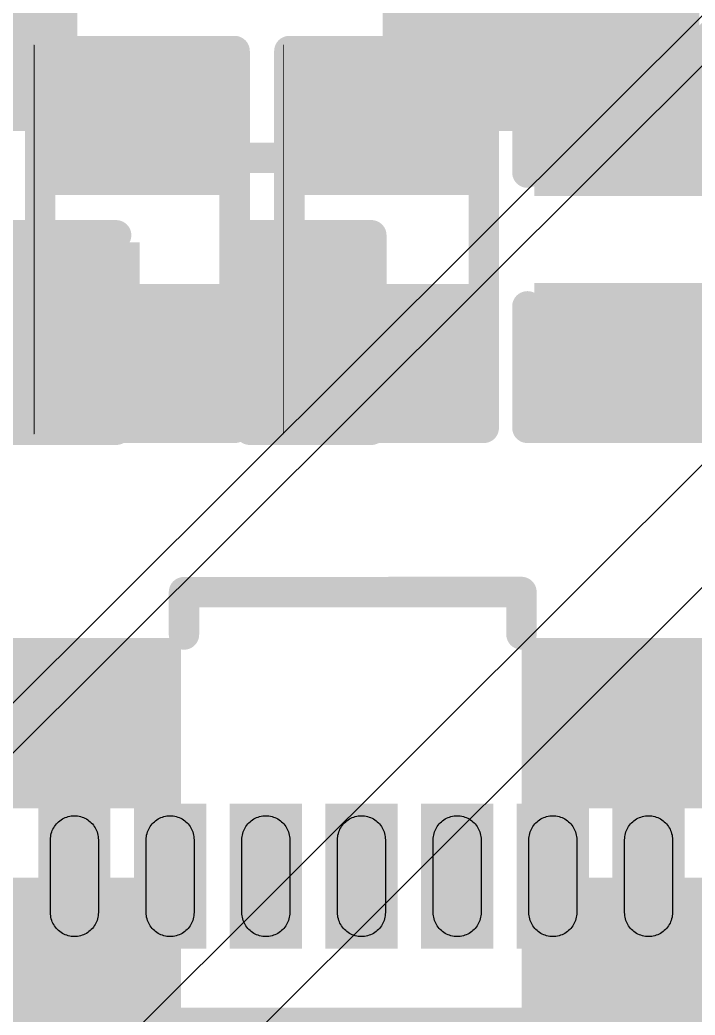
# Model space of a CAD drawing. Header units: inches. Extents: x -5 to 5450, y -4 to 5452.
# Drawn here: x 7.668 to 10.49, y 23.676 to 27.836 of the extents above; entities that cross this region are included whole.
import ezdxf

# ---------------------------------------------------------------- set-up
doc = ezdxf.new("R2010")
doc.units = ezdxf.units.IN
for name, color, linetype in [('Bottom Layer', 5, 'Continuous'), ('Bottom Overlay', 54, 'Continuous'), ('Bottom Paste', 16, 'Continuous'), ('Bottom Solder', 6, 'Continuous'), ('Top Layer', 1, 'Continuous'), ('Top Overlay', 2, 'Continuous'), ('Top Paste', 8, 'Continuous'), ('Top Solder', 216, 'Continuous')]:
    doc.layers.add(name, color=color, linetype=linetype)

# ---------------------------------------------------------------- blocks, each defined once
blk = doc.blocks.new('WQFN_30_EP_2_5_4_5__B_11')
at = {"layer": 'Bottom Layer'}
for points in [[(-1.4524, 1.3), (-1.4524, 1.5), (-0.9474, 1.5), (-0.9474, 1.3)], [(-1.4524, 0.9), (-1.4524, 1.1), (-0.9474, 1.1), (-0.9474, 0.9)], [(-1.4524, 0.4999), (-1.4524, 0.6999), (-0.9474, 0.6999), (-0.9474, 0.4999)], [(-1.4524, 0.0999), (-1.4524, 0.2999), (-0.9474, 0.2999), (-0.9474, 0.0999)], [(-1.4524, -0.2999), (-1.4524, -0.0999), (-0.9474, -0.0999), (-0.9474, -0.2999)], [(-1.4524, -0.6999), (-1.4524, -0.4999), (-0.9474, -0.4999), (-0.9474, -0.6999)], [(-1.4524, -1.1), (-1.4524, -0.9), (-0.9474, -0.9), (-0.9474, -1.1)]]:
    blk.add_hatch(color=5, dxfattribs=at).paths.add_polyline_path(points)
at = {"layer": 'Bottom Solder'}
for points in [[(-0.6508, -1.6508), (-0.6508, 1.6508), (0.6508, 1.6508), (0.6508, -1.6508)], [(-1.5032, 1.2492), (-1.5032, 1.5508), (-0.8966, 1.5508), (-0.8966, 1.2492)], [(-1.5032, 0.8492), (-1.5032, 1.1508), (-0.8966, 1.1508), (-0.8966, 0.8492)], [(-1.5032, 0.4491), (-1.5032, 0.7507), (-0.8966, 0.7507), (-0.8966, 0.4491)], [(-1.5032, 0.0491), (-1.5032, 0.3507), (-0.8966, 0.3507), (-0.8966, 0.0491)], [(-1.5032, -0.3507), (-1.5032, -0.0491), (-0.8966, -0.0491), (-0.8966, -0.3507)], [(-1.5032, -0.7507), (-1.5032, -0.4491), (-0.8966, -0.4491), (-0.8966, -0.7507)], [(-1.5032, -1.1508), (-1.5032, -0.8492), (-0.8966, -0.8492), (-0.8966, -1.1508)]]:
    blk.add_hatch(color=6, dxfattribs=at).paths.add_polyline_path(points)
at = {"layer": 'Bottom Paste'}
for p, q in [((-1.3783, 1.4966), (-1.3719, 1.4981)), ((-1.3719, 1.4981), (-1.3655, 1.4992)), ((-1.3655, 1.4992), (-1.3589, 1.4998)), ((-1.3589, 1.4998), (-1.3524, 1.5)), ((-1.3524, 1.5), (-1.0474, 1.5)), ((-1.0474, 1.5), (-1.0409, 1.4998)), ((-1.0409, 1.4998), (-1.0343, 1.4992)), ((-1.0343, 1.4992), (-1.0279, 1.4981)), ((-1.0279, 1.4981), (-1.0215, 1.4966)), ((-1.4355, 1.4556), (-1.4317, 1.4609)), ((-1.4317, 1.4609), (-1.4276, 1.466)), ((-1.4276, 1.466), (-1.4231, 1.4708)), ((-1.4231, 1.4708), (-1.4183, 1.4752)), ((-1.4183, 1.4752), (-1.4133, 1.4794)), ((-1.4133, 1.4794), (-1.4079, 1.4832)), ((-1.4079, 1.4832), (-1.4024, 1.4867)), ((-1.4024, 1.4867), (-1.3966, 1.4897)), ((-1.3966, 1.4897), (-1.3907, 1.4924)), ((-1.3907, 1.4924), (-1.3846, 1.4947)), ((-1.3846, 1.4947), (-1.3783, 1.4966)), ((-1.0215, 1.4966), (-1.0152, 1.4947)), ((-1.0152, 1.4947), (-1.0091, 1.4924)), ((-1.0091, 1.4924), (-1.0032, 1.4897)), ((-1.0032, 1.4897), (-0.9974, 1.4867)), ((-0.9974, 1.4867), (-0.9918, 1.4832)), ((-0.9918, 1.4832), (-0.9865, 1.4794)), ((-0.9865, 1.4794), (-0.9815, 1.4752)), ((-0.9815, 1.4752), (-0.9767, 1.4708)), ((-0.9767, 1.4708), (-0.9722, 1.466)), ((-0.9722, 1.466), (-0.9681, 1.4609)), ((-0.9681, 1.4609), (-0.9643, 1.4556)), ((-1.4515, 1.4131), (-1.4505, 1.4196)), ((-1.4505, 1.4196), (-1.449, 1.4259)), ((-1.449, 1.4259), (-1.4471, 1.4322)), ((-1.4471, 1.4322), (-1.4448, 1.4383)), ((-1.4448, 1.4383), (-1.4421, 1.4443)), ((-1.4421, 1.4443), (-1.439, 1.45)), ((-1.439, 1.45), (-1.4355, 1.4556)), ((-0.9643, 1.4556), (-0.9608, 1.45)), ((-0.9608, 1.45), (-0.9577, 1.4443)), ((-0.9577, 1.4443), (-0.955, 1.4383)), ((-0.955, 1.4383), (-0.9527, 1.4322)), ((-0.9527, 1.4322), (-0.9508, 1.4259)), ((-0.9508, 1.4259), (-0.9493, 1.4196)), ((-0.9493, 1.4196), (-0.9483, 1.4131)), ((-1.4524, 1.4), (-1.4522, 1.4066)), ((-1.4522, 1.3935), (-1.4524, 1.4)), ((-1.4522, 1.4066), (-1.4515, 1.4131)), ((-1.4515, 1.387), (-1.4522, 1.3935)), ((-1.4505, 1.3805), (-1.4515, 1.387)), ((-1.449, 1.3742), (-1.4505, 1.3805)), ((-1.4471, 1.3679), (-1.449, 1.3742)), ((-0.9508, 1.3742), (-0.9527, 1.3679)), ((-0.9493, 1.3805), (-0.9508, 1.3742)), ((-0.9483, 1.387), (-0.9493, 1.3805)), ((-0.9483, 1.4131), (-0.9476, 1.4066)), ((-0.9476, 1.3935), (-0.9483, 1.387)), ((-0.9476, 1.4066), (-0.9474, 1.4)), ((-0.9474, 1.4), (-0.9476, 1.3935)), ((-0.9476, 1.3935), (-0.9476, 1.3935)), ((-1.4448, 1.3618), (-1.4471, 1.3679)), ((-1.4421, 1.3558), (-1.4448, 1.3618)), ((-1.439, 1.3501), (-1.4421, 1.3558)), ((-1.4355, 1.3445), (-1.439, 1.3501)), ((-1.4317, 1.3392), (-1.4355, 1.3445)), ((-1.4276, 1.3341), (-1.4317, 1.3392)), ((-1.4231, 1.3293), (-1.4276, 1.3341)), ((-0.9722, 1.3341), (-0.9767, 1.3293)), ((-0.9681, 1.3392), (-0.9722, 1.3341)), ((-0.9643, 1.3445), (-0.9681, 1.3392)), ((-0.9608, 1.35), (-0.9643, 1.3445)), ((-0.9577, 1.3558), (-0.9608, 1.35)), ((-0.955, 1.3618), (-0.9577, 1.3558)), ((-0.9527, 1.3679), (-0.955, 1.3618)), ((-1.4183, 1.3249), (-1.4231, 1.3293)), ((-1.4133, 1.3207), (-1.4183, 1.3249)), ((-1.4079, 1.3169), (-1.4133, 1.3207)), ((-1.4024, 1.3134), (-1.4079, 1.3169)), ((-1.3966, 1.3104), (-1.4024, 1.3134)), ((-1.3907, 1.3077), (-1.3966, 1.3104)), ((-1.3846, 1.3054), (-1.3907, 1.3077)), ((-1.3783, 1.3035), (-1.3846, 1.3054)), ((-1.3719, 1.302), (-1.3783, 1.3035)), ((-1.3655, 1.3009), (-1.3719, 1.302)), ((-1.3589, 1.3003), (-1.3655, 1.3009)), ((-1.3524, 1.3), (-1.3589, 1.3003)), ((-1.0474, 1.3), (-1.3524, 1.3)), ((-1.0409, 1.3003), (-1.0474, 1.3)), ((-1.0343, 1.3009), (-1.0409, 1.3003)), ((-1.0279, 1.302), (-1.0343, 1.3009)), ((-1.0215, 1.3035), (-1.0279, 1.302)), ((-1.0152, 1.3054), (-1.0215, 1.3035)), ((-1.0091, 1.3077), (-1.0152, 1.3054)), ((-1.0032, 1.3104), (-1.0091, 1.3077)), ((-0.9974, 1.3134), (-1.0032, 1.3104)), ((-0.9918, 1.3169), (-0.9974, 1.3134)), ((-0.9865, 1.3207), (-0.9918, 1.3169)), ((-0.9815, 1.3249), (-0.9865, 1.3207)), ((-0.9767, 1.3293), (-0.9815, 1.3249)), ((-1.4133, 1.0793), (-1.4079, 1.0831)), ((-1.4079, 1.0831), (-1.4024, 1.0866)), ((-1.4024, 1.0866), (-1.3966, 1.0897)), ((-1.3966, 1.0897), (-1.3907, 1.0924)), ((-1.3907, 1.0924), (-1.3846, 1.0947)), ((-1.3846, 1.0947), (-1.3783, 1.0966)), ((-1.3783, 1.0966), (-1.3719, 1.0981)), ((-1.3719, 1.0981), (-1.3655, 1.0991)), ((-1.3655, 1.0991), (-1.3589, 1.0998)), ((-1.3589, 1.0998), (-1.3524, 1.1)), ((-1.3524, 1.1), (-1.0474, 1.1)), ((-1.0474, 1.1), (-1.0409, 1.0998)), ((-1.0409, 1.0998), (-1.0343, 1.0991)), ((-1.0343, 1.0991), (-1.0279, 1.0981)), ((-1.0279, 1.0981), (-1.0215, 1.0966)), ((-1.0215, 1.0966), (-1.0152, 1.0947)), ((-1.0152, 1.0947), (-1.0091, 1.0924)), ((-1.0091, 1.0924), (-1.0032, 1.0897)), ((-1.0032, 1.0897), (-0.9974, 1.0866)), ((-0.9974, 1.0866), (-0.9918, 1.0831)), ((-0.9918, 1.0831), (-0.9865, 1.0793)), ((-1.4448, 1.0383), (-1.4421, 1.0442)), ((-1.4421, 1.0442), (-1.439, 1.05)), ((-1.439, 1.05), (-1.4355, 1.0555)), ((-1.4355, 1.0555), (-1.4317, 1.0609)), ((-1.4317, 1.0609), (-1.4276, 1.0659)), ((-1.4276, 1.0659), (-1.4231, 1.0707)), ((-1.4231, 1.0707), (-1.4183, 1.0752)), ((-1.4183, 1.0752), (-1.4133, 1.0793)), ((-0.9865, 1.0793), (-0.9815, 1.0752)), ((-0.9815, 1.0752), (-0.9767, 1.0707)), ((-0.9767, 1.0707), (-0.9722, 1.0659)), ((-0.9722, 1.0659), (-0.9681, 1.0609)), ((-0.9681, 1.0609), (-0.9643, 1.0555)), ((-0.9643, 1.0555), (-0.9608, 1.05)), ((-0.9608, 1.05), (-0.9577, 1.0442)), ((-0.9577, 1.0442), (-0.955, 1.0383)), ((-1.4524, 1), (-1.4522, 1.0065)), ((-1.4522, 0.9935), (-1.4524, 1)), ((-1.4522, 1.0065), (-1.4515, 1.0131)), ((-1.4515, 1.0131), (-1.4505, 1.0195)), ((-1.4505, 1.0195), (-1.449, 1.0259)), ((-1.449, 1.0259), (-1.4471, 1.0322)), ((-1.4471, 1.0322), (-1.4448, 1.0383)), ((-0.955, 1.0383), (-0.9527, 1.0322)), ((-0.9527, 1.0322), (-0.9508, 1.0259)), ((-0.9508, 1.0259), (-0.9493, 1.0195)), ((-0.9493, 1.0195), (-0.9483, 1.0131)), ((-0.9483, 1.0131), (-0.9476, 1.0065)), ((-0.9476, 1.0065), (-0.9474, 1)), ((-0.9474, 1), (-0.9476, 0.9935)), ((-1.4515, 0.9869), (-1.4522, 0.9935)), ((-1.4505, 0.9805), (-1.4515, 0.9869)), ((-1.449, 0.9741), (-1.4505, 0.9805)), ((-1.4471, 0.9678), (-1.449, 0.9741)), ((-1.4448, 0.9617), (-1.4471, 0.9678)), ((-1.4421, 0.9558), (-1.4448, 0.9617)), ((-0.955, 0.9617), (-0.9577, 0.9558)), ((-0.9527, 0.9678), (-0.955, 0.9617)), ((-0.9508, 0.9741), (-0.9527, 0.9678)), ((-0.9493, 0.9805), (-0.9508, 0.9741)), ((-0.9483, 0.9869), (-0.9493, 0.9805)), ((-0.9476, 0.9935), (-0.9483, 0.9869)), ((-0.9476, 0.9935), (-0.9476, 0.9935)), ((-1.439, 0.95), (-1.4421, 0.9558)), ((-1.4355, 0.9444), (-1.439, 0.95)), ((-1.4317, 0.9391), (-1.4355, 0.9444)), ((-1.4276, 0.9341), (-1.4317, 0.9391)), ((-1.4231, 0.9293), (-1.4276, 0.9341)), ((-1.4183, 0.9248), (-1.4231, 0.9293)), ((-1.4133, 0.9207), (-1.4183, 0.9248)), ((-1.4079, 0.9169), (-1.4133, 0.9207)), ((-1.4024, 0.9134), (-1.4079, 0.9169)), ((-0.9918, 0.9169), (-0.9974, 0.9134)), ((-0.9865, 0.9207), (-0.9918, 0.9169)), ((-0.9815, 0.9248), (-0.9865, 0.9207)), ((-0.9767, 0.9293), (-0.9815, 0.9248)), ((-0.9722, 0.9341), (-0.9767, 0.9293)), ((-0.9681, 0.9391), (-0.9722, 0.9341)), ((-0.9643, 0.9444), (-0.9681, 0.9391)), ((-0.9608, 0.95), (-0.9643, 0.9444)), ((-0.9577, 0.9558), (-0.9608, 0.95)), ((-1.3966, 0.9103), (-1.4024, 0.9134)), ((-1.3907, 0.9076), (-1.3966, 0.9103)), ((-1.3846, 0.9053), (-1.3907, 0.9076)), ((-1.3783, 0.9034), (-1.3846, 0.9053)), ((-1.3719, 0.9019), (-1.3783, 0.9034)), ((-1.3655, 0.9009), (-1.3719, 0.9019)), ((-1.3589, 0.9002), (-1.3655, 0.9009)), ((-1.3524, 0.9), (-1.3589, 0.9002)), ((-1.0474, 0.9), (-1.3524, 0.9)), ((-1.0409, 0.9002), (-1.0474, 0.9)), ((-1.0343, 0.9009), (-1.0409, 0.9002)), ((-1.0279, 0.9019), (-1.0343, 0.9009)), ((-1.0215, 0.9034), (-1.0279, 0.9019)), ((-1.0152, 0.9053), (-1.0215, 0.9034)), ((-1.0091, 0.9076), (-1.0152, 0.9053)), ((-1.0032, 0.9103), (-1.0091, 0.9076)), ((-0.9974, 0.9134), (-1.0032, 0.9103)), ((-1.4317, 0.6608), (-1.4276, 0.6659)), ((-1.4276, 0.6659), (-1.4231, 0.6707)), ((-1.4231, 0.6707), (-1.4183, 0.6751)), ((-1.4183, 0.6751), (-1.4133, 0.6793)), ((-1.4133, 0.6793), (-1.4079, 0.6831)), ((-1.4079, 0.6831), (-1.4024, 0.6866)), ((-1.4024, 0.6866), (-1.3966, 0.6896)), ((-1.3966, 0.6896), (-1.3907, 0.6923)), ((-1.3907, 0.6923), (-1.3846, 0.6946)), ((-1.3846, 0.6946), (-1.3783, 0.6965)), ((-1.3783, 0.6965), (-1.3719, 0.698)), ((-1.3719, 0.698), (-1.3655, 0.6991)), ((-1.3655, 0.6991), (-1.3589, 0.6997)), ((-1.3589, 0.6997), (-1.3524, 0.6999)), ((-1.3524, 0.6999), (-1.0474, 0.6999)), ((-1.0474, 0.6999), (-1.0409, 0.6997)), ((-1.0409, 0.6997), (-1.0343, 0.6991)), ((-1.0343, 0.6991), (-1.0279, 0.698)), ((-1.0279, 0.698), (-1.0215, 0.6965)), ((-1.0215, 0.6965), (-1.0152, 0.6946)), ((-1.0152, 0.6946), (-1.0091, 0.6923)), ((-1.0091, 0.6923), (-1.0032, 0.6896)), ((-1.0032, 0.6896), (-0.9974, 0.6866)), ((-0.9974, 0.6866), (-0.9918, 0.6831)), ((-0.9918, 0.6831), (-0.9865, 0.6793)), ((-0.9865, 0.6793), (-0.9815, 0.6751)), ((-0.9815, 0.6751), (-0.9767, 0.6707)), ((-0.9767, 0.6707), (-0.9722, 0.6659)), ((-0.9722, 0.6659), (-0.9681, 0.6608)), ((-1.4505, 0.6195), (-1.449, 0.6258)), ((-1.449, 0.6258), (-1.4471, 0.6321)), ((-1.4471, 0.6321), (-1.4448, 0.6382)), ((-1.4448, 0.6382), (-1.4421, 0.6442)), ((-1.4421, 0.6442), (-1.439, 0.6499)), ((-1.439, 0.6499), (-1.4355, 0.6555)), ((-1.4355, 0.6555), (-1.4317, 0.6608)), ((-0.9681, 0.6608), (-0.9643, 0.6555)), ((-0.9643, 0.6555), (-0.9608, 0.6499)), ((-0.9608, 0.6499), (-0.9577, 0.6442)), ((-0.9577, 0.6442), (-0.955, 0.6382)), ((-0.955, 0.6382), (-0.9527, 0.6321)), ((-0.9527, 0.6321), (-0.9508, 0.6258)), ((-0.9508, 0.6258), (-0.9493, 0.6195)), ((-1.4524, 0.5999), (-1.4522, 0.6065)), ((-1.4522, 0.5934), (-1.4524, 0.5999)), ((-1.4522, 0.6065), (-1.4515, 0.613)), ((-1.4515, 0.5869), (-1.4522, 0.5934)), ((-1.4515, 0.613), (-1.4505, 0.6195)), ((-1.4505, 0.5804), (-1.4515, 0.5869)), ((-0.9493, 0.6195), (-0.9483, 0.613)), ((-0.9483, 0.5869), (-0.9493, 0.5804)), ((-0.9483, 0.613), (-0.9483, 0.613)), ((-0.9483, 0.613), (-0.9476, 0.6065)), ((-0.9476, 0.5934), (-0.9483, 0.5869)), ((-0.9476, 0.6065), (-0.9474, 0.5999)), ((-0.9474, 0.5999), (-0.9476, 0.5934)), ((-1.449, 0.5741), (-1.4505, 0.5804)), ((-1.4471, 0.5678), (-1.449, 0.5741)), ((-1.4448, 0.5617), (-1.4471, 0.5678)), ((-1.4421, 0.5557), (-1.4448, 0.5617)), ((-1.439, 0.55), (-1.4421, 0.5557)), ((-1.4355, 0.5444), (-1.439, 0.55)), ((-1.4317, 0.5391), (-1.4355, 0.5444)), ((-0.9643, 0.5444), (-0.9681, 0.5391)), ((-0.9608, 0.5499), (-0.9643, 0.5444)), ((-0.9577, 0.5557), (-0.9608, 0.5499)), ((-0.955, 0.5617), (-0.9577, 0.5557)), ((-0.9527, 0.5678), (-0.955, 0.5617)), ((-0.9508, 0.5741), (-0.9527, 0.5678)), ((-0.9493, 0.5804), (-0.9508, 0.5741)), ((-1.4276, 0.534), (-1.4317, 0.5391)), ((-1.4231, 0.5292), (-1.4276, 0.534)), ((-1.4183, 0.5248), (-1.4231, 0.5292)), ((-1.4133, 0.5206), (-1.4183, 0.5248)), ((-1.4079, 0.5168), (-1.4133, 0.5206)), ((-1.4024, 0.5133), (-1.4079, 0.5168)), ((-1.3966, 0.5103), (-1.4024, 0.5133)), ((-1.3907, 0.5076), (-1.3966, 0.5103)), ((-1.3846, 0.5053), (-1.3907, 0.5076)), ((-1.3783, 0.5034), (-1.3846, 0.5053)), ((-1.3719, 0.5019), (-1.3783, 0.5034)), ((-1.3655, 0.5008), (-1.3719, 0.5019)), ((-1.3589, 0.5002), (-1.3655, 0.5008)), ((-1.3524, 0.4999), (-1.3589, 0.5002)), ((-1.0474, 0.4999), (-1.3524, 0.4999)), ((-1.0409, 0.5002), (-1.0474, 0.4999)), ((-1.0343, 0.5008), (-1.0409, 0.5002)), ((-1.0279, 0.5019), (-1.0343, 0.5008)), ((-1.0215, 0.5034), (-1.0279, 0.5019)), ((-1.0152, 0.5053), (-1.0215, 0.5034)), ((-1.0091, 0.5076), (-1.0152, 0.5053)), ((-1.0032, 0.5103), (-1.0091, 0.5076)), ((-0.9974, 0.5133), (-1.0032, 0.5103)), ((-0.9918, 0.5168), (-0.9974, 0.5133)), ((-0.9865, 0.5206), (-0.9918, 0.5168)), ((-0.9815, 0.5248), (-0.9865, 0.5206)), ((-0.9767, 0.5292), (-0.9815, 0.5248)), ((-0.9722, 0.534), (-0.9767, 0.5292)), ((-0.9681, 0.5391), (-0.9722, 0.534)), ((-1.3966, 0.2896), (-1.3907, 0.2923)), ((-1.3907, 0.2923), (-1.3846, 0.2946)), ((-1.3846, 0.2946), (-1.3783, 0.2965)), ((-1.3783, 0.2965), (-1.3719, 0.298)), ((-1.3719, 0.298), (-1.3655, 0.299)), ((-1.3655, 0.299), (-1.3589, 0.2997)), ((-1.3589, 0.2997), (-1.3524, 0.2999)), ((-1.3524, 0.2999), (-1.0474, 0.2999)), ((-1.0474, 0.2999), (-1.0409, 0.2997)), ((-1.0409, 0.2997), (-1.0343, 0.299)), ((-1.0343, 0.299), (-1.0279, 0.298)), ((-1.0279, 0.298), (-1.0215, 0.2965)), ((-1.0215, 0.2965), (-1.0152, 0.2946)), ((-1.0152, 0.2946), (-1.0091, 0.2923)), ((-1.0091, 0.2923), (-1.0032, 0.2896)), ((-1.4421, 0.2441), (-1.439, 0.2499)), ((-1.439, 0.2499), (-1.4355, 0.2554)), ((-1.4355, 0.2554), (-1.4317, 0.2608)), ((-1.4317, 0.2608), (-1.4276, 0.2658)), ((-1.4276, 0.2658), (-1.4231, 0.2706)), ((-1.4231, 0.2706), (-1.4183, 0.2751)), ((-1.4183, 0.2751), (-1.4133, 0.2792)), ((-1.4133, 0.2792), (-1.4079, 0.283)), ((-1.4079, 0.283), (-1.4024, 0.2865)), ((-1.4024, 0.2865), (-1.3966, 0.2896)), ((-1.0032, 0.2896), (-0.9974, 0.2865)), ((-0.9974, 0.2865), (-0.9918, 0.283)), ((-0.9918, 0.283), (-0.9865, 0.2792)), ((-0.9865, 0.2792), (-0.9815, 0.2751)), ((-0.9815, 0.2751), (-0.9767, 0.2706)), ((-0.9767, 0.2706), (-0.9722, 0.2658)), ((-0.9722, 0.2658), (-0.9681, 0.2608)), ((-0.9681, 0.2608), (-0.9643, 0.2554)), ((-0.9643, 0.2554), (-0.9608, 0.2499)), ((-0.9608, 0.2499), (-0.9577, 0.2441)), ((-1.4522, 0.2064), (-1.4515, 0.213)), ((-1.4515, 0.213), (-1.4505, 0.2194)), ((-1.4505, 0.2194), (-1.449, 0.2258)), ((-1.449, 0.2258), (-1.4471, 0.2321)), ((-1.4471, 0.2321), (-1.4448, 0.2382)), ((-1.4448, 0.2382), (-1.4421, 0.2441)), ((-0.9577, 0.2441), (-0.955, 0.2382)), ((-0.955, 0.2382), (-0.9527, 0.2321)), ((-0.9527, 0.2321), (-0.9508, 0.2258)), ((-0.9508, 0.2258), (-0.9493, 0.2194)), ((-0.9493, 0.2194), (-0.9483, 0.213)), ((-0.9483, 0.213), (-0.9483, 0.213)), ((-0.9483, 0.213), (-0.9476, 0.2064)), ((-1.4524, 0.1999), (-1.4522, 0.2064)), ((-1.4522, 0.1934), (-1.4524, 0.1999)), ((-1.4515, 0.1868), (-1.4522, 0.1934)), ((-1.4505, 0.1804), (-1.4515, 0.1868)), ((-1.449, 0.174), (-1.4505, 0.1804)), ((-1.4471, 0.1677), (-1.449, 0.174)), ((-1.4448, 0.1616), (-1.4471, 0.1677)), ((-0.9527, 0.1677), (-0.955, 0.1616)), ((-0.9508, 0.174), (-0.9527, 0.1677)), ((-0.9493, 0.1804), (-0.9508, 0.174)), ((-0.9483, 0.1868), (-0.9493, 0.1804)), ((-0.9476, 0.1934), (-0.9483, 0.1868)), ((-0.9476, 0.2064), (-0.9474, 0.1999)), ((-0.9474, 0.1999), (-0.9476, 0.1934)), ((-1.4421, 0.1557), (-1.4448, 0.1616)), ((-1.439, 0.1499), (-1.4421, 0.1557)), ((-1.4355, 0.1443), (-1.439, 0.1499)), ((-1.4317, 0.139), (-1.4355, 0.1443)), ((-1.4276, 0.134), (-1.4317, 0.139)), ((-1.4231, 0.1292), (-1.4276, 0.134)), ((-1.4183, 0.1247), (-1.4231, 0.1292)), ((-0.9767, 0.1292), (-0.9815, 0.1247)), ((-0.9722, 0.134), (-0.9767, 0.1292)), ((-0.9681, 0.139), (-0.9722, 0.134)), ((-0.9643, 0.1443), (-0.9681, 0.139)), ((-0.9608, 0.1499), (-0.9643, 0.1443)), ((-0.9577, 0.1557), (-0.9608, 0.1499)), ((-0.955, 0.1616), (-0.9577, 0.1557)), ((-1.4133, 0.1206), (-1.4183, 0.1247)), ((-1.4079, 0.1168), (-1.4133, 0.1206)), ((-1.4024, 0.1133), (-1.4079, 0.1168)), ((-1.3966, 0.1102), (-1.4024, 0.1133)), ((-1.3907, 0.1075), (-1.3966, 0.1102)), ((-1.3846, 0.1052), (-1.3907, 0.1075)), ((-1.3783, 0.1033), (-1.3846, 0.1052)), ((-1.3719, 0.1018), (-1.3783, 0.1033)), ((-1.3655, 0.1008), (-1.3719, 0.1018)), ((-1.3589, 0.1001), (-1.3655, 0.1008)), ((-1.3524, 0.0999), (-1.3589, 0.1001)), ((-1.0474, 0.0999), (-1.3524, 0.0999)), ((-1.0409, 0.1001), (-1.0474, 0.0999)), ((-1.0343, 0.1008), (-1.0409, 0.1001)), ((-1.0279, 0.1018), (-1.0343, 0.1008)), ((-1.0215, 0.1033), (-1.0279, 0.1018)), ((-1.0152, 0.1052), (-1.0215, 0.1033)), ((-1.0091, 0.1075), (-1.0152, 0.1052)), ((-1.0032, 0.1102), (-1.0091, 0.1075)), ((-0.9974, 0.1133), (-1.0032, 0.1102)), ((-0.9918, 0.1168), (-0.9974, 0.1133)), ((-0.9865, 0.1206), (-0.9918, 0.1168)), ((-0.9815, 0.1247), (-0.9865, 0.1206)), ((-1.4231, -0.1292), (-1.4183, -0.1247)), ((-1.4183, -0.1247), (-1.4133, -0.1206)), ((-1.4133, -0.1206), (-1.4079, -0.1168)), ((-1.4079, -0.1168), (-1.4024, -0.1133)), ((-1.4024, -0.1133), (-1.3966, -0.1102)), ((-1.3966, -0.1102), (-1.3907, -0.1075)), ((-1.3907, -0.1075), (-1.3846, -0.1052)), ((-1.3846, -0.1052), (-1.3783, -0.1033)), ((-1.3783, -0.1033), (-1.3719, -0.1018)), ((-1.3719, -0.1018), (-1.3655, -0.1008)), ((-1.3655, -0.1008), (-1.3589, -0.1001)), ((-1.3589, -0.1001), (-1.3524, -0.0999)), ((-1.3524, -0.0999), (-1.0474, -0.0999)), ((-1.0474, -0.0999), (-1.0409, -0.1001)), ((-1.0409, -0.1001), (-1.0343, -0.1008)), ((-1.0343, -0.1008), (-1.0279, -0.1018)), ((-1.0279, -0.1018), (-1.0215, -0.1033)), ((-1.0215, -0.1033), (-1.0152, -0.1052)), ((-1.0152, -0.1052), (-1.0091, -0.1075)), ((-1.0091, -0.1075), (-1.0032, -0.1102)), ((-1.0032, -0.1102), (-0.9974, -0.1133)), ((-0.9974, -0.1133), (-0.9918, -0.1168)), ((-0.9918, -0.1168), (-0.9865, -0.1206)), ((-0.9865, -0.1206), (-0.9815, -0.1247)), ((-0.9815, -0.1247), (-0.9767, -0.1292)), ((-1.4471, -0.1677), (-1.4448, -0.1616)), ((-1.4448, -0.1616), (-1.4421, -0.1557)), ((-1.4421, -0.1557), (-1.439, -0.1499)), ((-1.439, -0.1499), (-1.4355, -0.1443)), ((-1.4355, -0.1443), (-1.4317, -0.139)), ((-1.4317, -0.139), (-1.4276, -0.134)), ((-1.4276, -0.134), (-1.4231, -0.1292)), ((-0.9767, -0.1292), (-0.9722, -0.134)), ((-0.9722, -0.134), (-0.9681, -0.139)), ((-0.9681, -0.139), (-0.9643, -0.1443)), ((-0.9643, -0.1443), (-0.9608, -0.1499)), ((-0.9608, -0.1499), (-0.9577, -0.1557)), ((-0.9577, -0.1557), (-0.955, -0.1616)), ((-0.955, -0.1616), (-0.9527, -0.1677)), ((-1.4524, -0.1999), (-1.4522, -0.1934)), ((-1.4522, -0.2064), (-1.4524, -0.1999)), ((-1.4522, -0.1934), (-1.4515, -0.1868)), ((-1.4515, -0.213), (-1.4522, -0.2064)), ((-1.4515, -0.1868), (-1.4505, -0.1804)), ((-1.4505, -0.1804), (-1.449, -0.174)), ((-1.449, -0.174), (-1.4471, -0.1677)), ((-0.9527, -0.1677), (-0.9508, -0.174)), ((-0.9508, -0.174), (-0.9493, -0.1804)), ((-0.9493, -0.1804), (-0.9483, -0.1868)), ((-0.9483, -0.1868), (-0.9476, -0.1934)), ((-0.9476, -0.2064), (-0.9483, -0.213)), ((-0.9476, -0.1934), (-0.9474, -0.1999)), ((-0.9474, -0.1999), (-0.9476, -0.2064)), ((-0.9476, -0.2064), (-0.9476, -0.2064)), ((-1.4505, -0.2194), (-1.4515, -0.213)), ((-1.449, -0.2258), (-1.4505, -0.2194)), ((-1.4471, -0.2321), (-1.449, -0.2258)), ((-1.4448, -0.2382), (-1.4471, -0.2321)), ((-1.4421, -0.2441), (-1.4448, -0.2382)), ((-1.439, -0.2499), (-1.4421, -0.2441)), ((-0.9577, -0.2441), (-0.9608, -0.2499)), ((-0.955, -0.2382), (-0.9577, -0.2441)), ((-0.9527, -0.2321), (-0.955, -0.2382)), ((-0.9508, -0.2258), (-0.9527, -0.2321)), ((-0.9493, -0.2194), (-0.9508, -0.2258)), ((-0.9483, -0.213), (-0.9493, -0.2194)), ((-1.4355, -0.2554), (-1.439, -0.2499)), ((-1.4317, -0.2608), (-1.4355, -0.2554)), ((-1.4276, -0.2658), (-1.4317, -0.2608)), ((-1.4231, -0.2706), (-1.4276, -0.2658)), ((-1.4183, -0.2751), (-1.4231, -0.2706)), ((-1.4133, -0.2792), (-1.4183, -0.2751)), ((-1.4079, -0.283), (-1.4133, -0.2792)), ((-1.4024, -0.2865), (-1.4079, -0.283)), ((-1.3966, -0.2896), (-1.4024, -0.2865)), ((-1.3907, -0.2923), (-1.3966, -0.2896)), ((-1.0032, -0.2896), (-1.0091, -0.2923)), ((-0.9974, -0.2865), (-1.0032, -0.2896)), ((-0.9918, -0.283), (-0.9974, -0.2865)), ((-0.9865, -0.2792), (-0.9918, -0.283)), ((-0.9815, -0.2751), (-0.9865, -0.2792)), ((-0.9767, -0.2706), (-0.9815, -0.2751)), ((-0.9722, -0.2658), (-0.9767, -0.2706)), ((-0.9681, -0.2608), (-0.9722, -0.2658)), ((-0.9643, -0.2554), (-0.9681, -0.2608)), ((-0.9608, -0.2499), (-0.9643, -0.2554)), ((-1.3846, -0.2946), (-1.3907, -0.2923)), ((-1.3783, -0.2965), (-1.3846, -0.2946)), ((-1.3719, -0.298), (-1.3783, -0.2965)), ((-1.3655, -0.299), (-1.3719, -0.298)), ((-1.3589, -0.2997), (-1.3655, -0.299)), ((-1.3524, -0.2999), (-1.3589, -0.2997)), ((-1.0474, -0.2999), (-1.3524, -0.2999)), ((-1.0409, -0.2997), (-1.0474, -0.2999)), ((-1.0343, -0.299), (-1.0409, -0.2997)), ((-1.0279, -0.298), (-1.0343, -0.299)), ((-1.0215, -0.2965), (-1.0279, -0.298)), ((-1.0152, -0.2946), (-1.0215, -0.2965)), ((-1.0091, -0.2923), (-1.0152, -0.2946)), ((-1.4355, -0.5444), (-1.4317, -0.5391)), ((-1.4317, -0.5391), (-1.4276, -0.534)), ((-1.4276, -0.534), (-1.4231, -0.5292)), ((-1.4231, -0.5292), (-1.4183, -0.5248)), ((-1.4183, -0.5248), (-1.4133, -0.5206)), ((-1.4133, -0.5206), (-1.4079, -0.5168)), ((-1.4079, -0.5168), (-1.4024, -0.5133)), ((-1.4024, -0.5133), (-1.3966, -0.5103)), ((-1.3966, -0.5103), (-1.3907, -0.5076)), ((-1.3907, -0.5076), (-1.3846, -0.5053)), ((-1.3846, -0.5053), (-1.3783, -0.5034)), ((-1.3783, -0.5034), (-1.3719, -0.5019)), ((-1.3719, -0.5019), (-1.3655, -0.5008)), ((-1.3655, -0.5008), (-1.3589, -0.5002)), ((-1.3589, -0.5002), (-1.3524, -0.4999)), ((-1.3524, -0.4999), (-1.0474, -0.4999)), ((-1.0474, -0.4999), (-1.0409, -0.5002)), ((-1.0409, -0.5002), (-1.0343, -0.5008)), ((-1.0343, -0.5008), (-1.0279, -0.5019)), ((-1.0279, -0.5019), (-1.0215, -0.5034)), ((-1.0215, -0.5034), (-1.0152, -0.5053)), ((-1.0152, -0.5053), (-1.0091, -0.5076)), ((-1.0091, -0.5076), (-1.0032, -0.5103)), ((-1.0032, -0.5103), (-0.9974, -0.5133)), ((-0.9974, -0.5133), (-0.9918, -0.5168)), ((-0.9918, -0.5168), (-0.9865, -0.5206)), ((-0.9865, -0.5206), (-0.9815, -0.5248)), ((-0.9815, -0.5248), (-0.9767, -0.5292)), ((-0.9767, -0.5292), (-0.9722, -0.534)), ((-0.9722, -0.534), (-0.9681, -0.5391)), ((-0.9681, -0.5391), (-0.9643, -0.5444)), ((-1.4515, -0.5869), (-1.4505, -0.5804)), ((-1.4505, -0.5804), (-1.449, -0.5741)), ((-1.449, -0.5741), (-1.4471, -0.5678)), ((-1.4471, -0.5678), (-1.4448, -0.5617)), ((-1.4448, -0.5617), (-1.4421, -0.5557)), ((-1.4421, -0.5557), (-1.439, -0.55)), ((-1.439, -0.55), (-1.4355, -0.5444)), ((-0.9643, -0.5444), (-0.9608, -0.55)), ((-0.9608, -0.55), (-0.9577, -0.5557)), ((-0.9577, -0.5557), (-0.955, -0.5617)), ((-0.955, -0.5617), (-0.9527, -0.5678)), ((-0.9527, -0.5678), (-0.9508, -0.5741)), ((-0.9508, -0.5741), (-0.9493, -0.5804)), ((-0.9493, -0.5804), (-0.9483, -0.5869)), ((-1.4524, -0.5999), (-1.4522, -0.5934)), ((-1.4522, -0.6065), (-1.4524, -0.5999)), ((-1.4522, -0.5934), (-1.4515, -0.5869)), ((-1.4515, -0.613), (-1.4522, -0.6065)), ((-1.4505, -0.6195), (-1.4515, -0.613)), ((-1.449, -0.6258), (-1.4505, -0.6195)), ((-0.9493, -0.6195), (-0.9508, -0.6258)), ((-0.9483, -0.613), (-0.9493, -0.6195)), ((-0.9483, -0.5869), (-0.9483, -0.5869)), ((-0.9483, -0.5869), (-0.9476, -0.5934)), ((-0.9476, -0.6065), (-0.9483, -0.613)), ((-0.9476, -0.5934), (-0.9474, -0.5999)), ((-0.9474, -0.5999), (-0.9476, -0.6065)), ((-1.4471, -0.6321), (-1.449, -0.6258)), ((-1.4448, -0.6382), (-1.4471, -0.6321)), ((-1.4421, -0.6442), (-1.4448, -0.6382)), ((-1.439, -0.6499), (-1.4421, -0.6442)), ((-1.4355, -0.6555), (-1.439, -0.6499)), ((-1.4317, -0.6608), (-1.4355, -0.6555)), ((-1.4276, -0.6659), (-1.4317, -0.6608)), ((-0.9681, -0.6608), (-0.9722, -0.6659)), ((-0.9643, -0.6555), (-0.9681, -0.6608)), ((-0.9608, -0.65), (-0.9643, -0.6555)), ((-0.9577, -0.6442), (-0.9608, -0.65)), ((-0.955, -0.6382), (-0.9577, -0.6442)), ((-0.9527, -0.6321), (-0.955, -0.6382)), ((-0.9508, -0.6258), (-0.9527, -0.6321)), ((-1.4231, -0.6707), (-1.4276, -0.6659)), ((-1.4183, -0.6751), (-1.4231, -0.6707)), ((-1.4133, -0.6793), (-1.4183, -0.6751)), ((-1.4079, -0.6831), (-1.4133, -0.6793)), ((-1.4024, -0.6866), (-1.4079, -0.6831)), ((-1.3966, -0.6896), (-1.4024, -0.6866)), ((-1.3907, -0.6923), (-1.3966, -0.6896)), ((-1.3846, -0.6946), (-1.3907, -0.6923)), ((-1.3783, -0.6965), (-1.3846, -0.6946)), ((-1.3719, -0.698), (-1.3783, -0.6965)), ((-1.3655, -0.6991), (-1.3719, -0.698)), ((-1.3589, -0.6997), (-1.3655, -0.6991)), ((-1.3524, -0.6999), (-1.3589, -0.6997)), ((-1.0474, -0.6999), (-1.3524, -0.6999)), ((-1.0409, -0.6997), (-1.0474, -0.6999)), ((-1.0343, -0.6991), (-1.0409, -0.6997)), ((-1.0279, -0.698), (-1.0343, -0.6991)), ((-1.0215, -0.6965), (-1.0279, -0.698)), ((-1.0152, -0.6946), (-1.0215, -0.6965)), ((-1.0091, -0.6923), (-1.0152, -0.6946)), ((-1.0032, -0.6896), (-1.0091, -0.6923)), ((-0.9974, -0.6866), (-1.0032, -0.6896)), ((-0.9918, -0.6831), (-0.9974, -0.6866)), ((-0.9865, -0.6793), (-0.9918, -0.6831)), ((-0.9815, -0.6751), (-0.9865, -0.6793)), ((-0.9767, -0.6707), (-0.9815, -0.6751)), ((-0.9722, -0.6659), (-0.9767, -0.6707)), ((-1.4079, -0.9169), (-1.4024, -0.9134)), ((-1.4024, -0.9134), (-1.3966, -0.9103)), ((-1.3966, -0.9103), (-1.3907, -0.9076)), ((-1.3907, -0.9076), (-1.3846, -0.9053)), ((-1.3846, -0.9053), (-1.3783, -0.9034)), ((-1.3783, -0.9034), (-1.3719, -0.9019)), ((-1.3719, -0.9019), (-1.3655, -0.9009)), ((-1.3655, -0.9009), (-1.3589, -0.9002)), ((-1.3589, -0.9002), (-1.3524, -0.9)), ((-1.3524, -0.9), (-1.0474, -0.9)), ((-1.0474, -0.9), (-1.0409, -0.9002)), ((-1.0409, -0.9002), (-1.0343, -0.9009)), ((-1.0343, -0.9009), (-1.0279, -0.9019)), ((-1.0279, -0.9019), (-1.0215, -0.9034)), ((-1.0215, -0.9034), (-1.0152, -0.9053)), ((-1.0152, -0.9053), (-1.0091, -0.9076)), ((-1.0091, -0.9076), (-1.0032, -0.9103)), ((-1.0032, -0.9103), (-0.9974, -0.9134)), ((-0.9974, -0.9134), (-0.9918, -0.9169)), ((-1.4448, -0.9617), (-1.4421, -0.9558)), ((-1.4421, -0.9558), (-1.439, -0.95)), ((-1.439, -0.95), (-1.4355, -0.9444)), ((-1.4355, -0.9444), (-1.4317, -0.9391)), ((-1.4317, -0.9391), (-1.4276, -0.9341)), ((-1.4276, -0.9341), (-1.4231, -0.9293)), ((-1.4231, -0.9293), (-1.4183, -0.9248)), ((-1.4183, -0.9248), (-1.4133, -0.9207)), ((-1.4133, -0.9207), (-1.4079, -0.9169)), ((-0.9918, -0.9169), (-0.9865, -0.9207)), ((-0.9865, -0.9207), (-0.9815, -0.9248)), ((-0.9815, -0.9248), (-0.9767, -0.9293)), ((-0.9767, -0.9293), (-0.9722, -0.9341)), ((-0.9722, -0.9341), (-0.9681, -0.9391)), ((-0.9681, -0.9391), (-0.9643, -0.9444)), ((-0.9643, -0.9444), (-0.9608, -0.95)), ((-0.9608, -0.95), (-0.9577, -0.9558)), ((-0.9577, -0.9558), (-0.955, -0.9617)), ((-1.4524, -1), (-1.4522, -0.9935)), ((-1.4522, -0.9935), (-1.4515, -0.9869)), ((-1.4515, -0.9869), (-1.4505, -0.9805)), ((-1.4505, -0.9805), (-1.449, -0.9741)), ((-1.449, -0.9741), (-1.4471, -0.9678)), ((-1.4471, -0.9678), (-1.4448, -0.9617)), ((-0.955, -0.9617), (-0.9527, -0.9678)), ((-0.9527, -0.9678), (-0.9508, -0.9741)), ((-0.9508, -0.9741), (-0.9493, -0.9805)), ((-0.9493, -0.9805), (-0.9483, -0.9869)), ((-0.9483, -0.9869), (-0.9476, -0.9935)), ((-0.9476, -0.9935), (-0.9474, -1)), ((-1.4522, -1.0065), (-1.4524, -1)), ((-1.4515, -1.0131), (-1.4522, -1.0065)), ((-1.4505, -1.0195), (-1.4515, -1.0131)), ((-1.449, -1.0259), (-1.4505, -1.0195)), ((-1.4471, -1.0322), (-1.449, -1.0259)), ((-1.4448, -1.0383), (-1.4471, -1.0322)), ((-1.4421, -1.0442), (-1.4448, -1.0383)), ((-0.955, -1.0383), (-0.9577, -1.0442)), ((-0.9527, -1.0322), (-0.955, -1.0383)), ((-0.9508, -1.0259), (-0.9527, -1.0322)), ((-0.9493, -1.0195), (-0.9508, -1.0259)), ((-0.9483, -1.0131), (-0.9493, -1.0195)), ((-0.9476, -1.0065), (-0.9483, -1.0131)), ((-0.9474, -1), (-0.9476, -1.0065)), ((-0.9476, -1.0065), (-0.9476, -1.0065)), ((-1.439, -1.05), (-1.4421, -1.0442)), ((-1.4355, -1.0555), (-1.439, -1.05)), ((-1.4317, -1.0609), (-1.4355, -1.0555)), ((-1.4276, -1.0659), (-1.4317, -1.0609)), ((-1.4231, -1.0707), (-1.4276, -1.0659)), ((-1.4183, -1.0752), (-1.4231, -1.0707)), ((-1.4133, -1.0793), (-1.4183, -1.0752)), ((-1.4079, -1.0831), (-1.4133, -1.0793)), ((-0.9865, -1.0793), (-0.9918, -1.0831)), ((-0.9815, -1.0752), (-0.9865, -1.0793)), ((-0.9767, -1.0707), (-0.9815, -1.0752)), ((-0.9722, -1.0659), (-0.9767, -1.0707)), ((-0.9681, -1.0609), (-0.9722, -1.0659)), ((-0.9643, -1.0555), (-0.9681, -1.0609)), ((-0.9608, -1.05), (-0.9643, -1.0555)), ((-0.9577, -1.0442), (-0.9608, -1.05)), ((-1.4024, -1.0866), (-1.4079, -1.0831)), ((-1.3966, -1.0897), (-1.4024, -1.0866)), ((-1.3907, -1.0924), (-1.3966, -1.0897)), ((-1.3846, -1.0947), (-1.3907, -1.0924)), ((-1.3783, -1.0966), (-1.3846, -1.0947)), ((-1.3719, -1.0981), (-1.3783, -1.0966)), ((-1.3655, -1.0991), (-1.3719, -1.0981)), ((-1.3589, -1.0998), (-1.3655, -1.0991)), ((-1.3524, -1.1), (-1.3589, -1.0998)), ((-1.0474, -1.1), (-1.3524, -1.1)), ((-1.0409, -1.0998), (-1.0474, -1.1)), ((-1.0343, -1.0991), (-1.0409, -1.0998)), ((-1.0279, -1.0981), (-1.0343, -1.0991)), ((-1.0215, -1.0966), (-1.0279, -1.0981)), ((-1.0152, -1.0947), (-1.0215, -1.0966)), ((-1.0091, -1.0924), (-1.0152, -1.0947)), ((-1.0032, -1.0897), (-1.0091, -1.0924)), ((-0.9974, -1.0866), (-1.0032, -1.0897)), ((-0.9918, -1.0831), (-0.9974, -1.0866))]:
    blk.add_line(p, q, dxfattribs=at)
at = {"layer": 'Bottom Solder'}
for p in [(-1.4975, -1.6842), (-0.9451, -2.0283), (0.6458, -1.9499), (0.8998, -1.6906)]:
    blk.add_line(p, (-5429.1781, 5440.9755), dxfattribs=at)
blk = doc.blocks.new('SOT_23_6_THIN_19')
at = {"layer": 'Top Layer'}
for points in [[(-1.86, 1.26), (-0.74, 1.26), (-0.74, 0.64), (-1.86, 0.64)], [(0.74, 1.26), (1.86, 1.26), (1.86, 0.64), (0.74, 0.64)], [(-1.86, 0.31), (-0.74, 0.31), (-0.74, -0.31), (-1.86, -0.31)], [(0.74, 0.31), (1.86, 0.31), (1.86, -0.31), (0.74, -0.31)], [(-1.86, -0.64), (-0.74, -0.64), (-0.74, -1.26), (-1.86, -1.26)], [(0.74, -0.64), (1.86, -0.64), (1.86, -1.26), (0.74, -1.26)]]:
    blk.add_hatch(color=1, dxfattribs=at).paths.add_polyline_path(points)
at = {"layer": 'Top Paste'}
for points in [[(-1.86, 1.26), (-0.74, 1.26), (-0.74, 0.64), (-1.86, 0.64)], [(0.74, 1.26), (1.86, 1.26), (1.86, 0.64), (0.74, 0.64)], [(-1.86, 0.31), (-0.74, 0.31), (-0.74, -0.31), (-1.86, -0.31)], [(0.74, 0.31), (1.86, 0.31), (1.86, -0.31), (0.74, -0.31)], [(-1.86, -0.64), (-0.74, -0.64), (-0.74, -1.26), (-1.86, -1.26)], [(0.74, -0.64), (1.86, -0.64), (1.86, -1.26), (0.74, -1.26)]]:
    blk.add_hatch(color=8, dxfattribs=at).paths.add_polyline_path(points)
at = {"layer": 'Top Solder'}
for points in [[(-1.9616, 1.3616), (-0.6384, 1.3616), (-0.6384, 0.5384), (-1.9616, 0.5384)], [(0.6384, 1.3616), (1.9616, 1.3616), (1.9616, 0.5384), (0.6384, 0.5384)], [(-1.9616, 0.4116), (-0.6384, 0.4116), (-0.6384, -0.4116), (-1.9616, -0.4116)], [(0.6384, 0.4116), (1.9616, 0.4116), (1.9616, -0.4116), (0.6384, -0.4116)], [(-1.9616, -0.5384), (-0.6384, -0.5384), (-0.6384, -1.3616), (-1.9616, -1.3616)], [(0.6384, -0.5384), (1.9616, -0.5384), (1.9616, -1.3616), (0.6384, -1.3616)]]:
    blk.add_hatch(color=216, dxfattribs=at).paths.add_polyline_path(points)
at = {"layer": 'Top Overlay', "const_width": 0.127}
for points in [[(0.762, 1.4732), (-0.762, 1.4732)], [(-2.1336, 1.0922), (-2.1336, 0.8382)], [(-2.0066, 0.9652), (-2.1336, 1.0922)], [(-2.0066, 0.9652), (-2.1336, 0.8382)], [(0.7874, -1.4732), (-0.762, -1.4732)]]:
    blk.add_lwpolyline(points, dxfattribs=at)
at = {"layer": 'Top Overlay', "const_width": 0.0635}
for points in [[(-0.7937, 1.4732, 1), (-0.7302, 1.4732, 1)], [(0.7302, 1.4732, 1), (0.7937, 1.4732, 1)], [(-2.1654, 1.0922, 1), (-2.1019, 1.0922, 1)], [(-2.1654, 1.0922, 1), (-2.1019, 1.0922, 1)], [(-2.0383, 0.9652, 1), (-1.9748, 0.9652, 1)], [(-2.0383, 0.9652, 1), (-1.9748, 0.9652, 1)], [(-2.1654, 0.8382, 1), (-2.1019, 0.8382, 1)], [(-2.1654, 0.8382, 1), (-2.1019, 0.8382, 1)], [(-0.7937, -1.4732, 1), (-0.7302, -1.4732, 1)], [(0.7557, -1.4732, 1), (0.8192, -1.4732, 1)]]:
    blk.add_lwpolyline(points, format="xyb", close=True, dxfattribs=at)
blk = doc.blocks.new('R___0402_B_29')
at = {"layer": 'Bottom Layer'}
for points in [[(-0.2413, 0.3175), (-0.2413, -0.3175), (-0.6985, -0.3175), (-0.6985, 0.3175)], [(0.6985, 0.3175), (0.6985, -0.3175), (0.2413, -0.3175), (0.2413, 0.3175)]]:
    blk.add_hatch(color=5, dxfattribs=at).paths.add_polyline_path(points)
at = {"layer": 'Bottom Paste'}
for points in [[(-0.2413, 0.3175), (-0.2413, -0.3175), (-0.6985, -0.3175), (-0.6985, 0.3175)], [(0.6985, 0.3175), (0.6985, -0.3175), (0.2413, -0.3175), (0.2413, 0.3175)]]:
    blk.add_hatch(color=16, dxfattribs=at).paths.add_polyline_path(points)
at = {"layer": 'Bottom Solder'}
for points in [[(-0.1863, 0.3725), (-0.1863, -0.3725), (-0.7535, -0.3725), (-0.7535, 0.3725)], [(0.7535, 0.3725), (0.7535, -0.3725), (0.1863, -0.3725), (0.1863, 0.3725)]]:
    blk.add_hatch(color=6, dxfattribs=at).paths.add_polyline_path(points)
at = {"layer": 'Bottom Overlay'}
for points, const_width in [([(-0.7874, 0.4064), (-0.7874, -0.4064)], 0.127), ([(-0.7874, 0.4064), (0.7874, 0.4064)], 0.127), ([(0.7874, 0.4064), (0.7874, -0.4064)], 0.127), ([(-0.8128, 0.4318), (0.8128, 0.4318)], 0.00323), ([(-0.7874, -0.4064), (0.7874, -0.4064)], 0.127)]:
    blk.add_lwpolyline(points, dxfattribs=dict(at, const_width=const_width))
for points, const_width in [([(-0.8191, 0.4064, 1), (-0.7556, 0.4064, 1)], 0.0635), ([(-0.8191, 0.4064, 1), (-0.7556, 0.4064, 1)], 0.0635), ([(0.7556, 0.4064, 1), (0.8191, 0.4064, 1)], 0.0635), ([(0.7556, 0.4064, 1), (0.8191, 0.4064, 1)], 0.0635), ([(-0.8136, 0.4318, 1), (-0.812, 0.4318, 1)], 0.00161), ([(0.812, 0.4318, 1), (0.8136, 0.4318, 1)], 0.00161), ([(-0.8191, -0.4064, 1), (-0.7556, -0.4064, 1)], 0.0635), ([(-0.8191, -0.4064, 1), (-0.7556, -0.4064, 1)], 0.0635), ([(0.7556, -0.4064, 1), (0.8191, -0.4064, 1)], 0.0635), ([(0.7556, -0.4064, 1), (0.8191, -0.4064, 1)], 0.0635)]:
    blk.add_lwpolyline(points, format="xyb", close=True, dxfattribs=dict(at, const_width=const_width))
blk = doc.blocks.new('R___0402_B_41')
at = {"layer": 'Bottom Layer'}
for points in [[(-0.2413, 0.3175), (-0.2413, -0.3175), (-0.6985, -0.3175), (-0.6985, 0.3175)], [(0.6985, 0.3175), (0.6985, -0.3175), (0.2413, -0.3175), (0.2413, 0.3175)]]:
    blk.add_hatch(color=5, dxfattribs=at).paths.add_polyline_path(points)
at = {"layer": 'Bottom Paste'}
for points in [[(-0.2413, 0.3175), (-0.2413, -0.3175), (-0.6985, -0.3175), (-0.6985, 0.3175)], [(0.6985, 0.3175), (0.6985, -0.3175), (0.2413, -0.3175), (0.2413, 0.3175)]]:
    blk.add_hatch(color=16, dxfattribs=at).paths.add_polyline_path(points)
at = {"layer": 'Bottom Solder'}
for points in [[(-0.1863, 0.3725), (-0.1863, -0.3725), (-0.7535, -0.3725), (-0.7535, 0.3725)], [(0.7535, 0.3725), (0.7535, -0.3725), (0.1863, -0.3725), (0.1863, 0.3725)]]:
    blk.add_hatch(color=6, dxfattribs=at).paths.add_polyline_path(points)
at = {"layer": 'Bottom Overlay'}
for points, const_width in [([(-0.7874, 0.4064), (-0.7874, -0.4064)], 0.127), ([(-0.7874, 0.4064), (0.7874, 0.4064)], 0.127), ([(0.7874, 0.4064), (0.7874, -0.4064)], 0.127), ([(-0.8128, 0.4318), (0.8128, 0.4318)], 0.00323), ([(-0.7874, -0.4064), (0.7874, -0.4064)], 0.127)]:
    blk.add_lwpolyline(points, dxfattribs=dict(at, const_width=const_width))
for points, const_width in [([(-0.8191, 0.4064, 1), (-0.7556, 0.4064, 1)], 0.0635), ([(-0.8191, 0.4064, 1), (-0.7556, 0.4064, 1)], 0.0635), ([(0.7556, 0.4064, 1), (0.8191, 0.4064, 1)], 0.0635), ([(0.7556, 0.4064, 1), (0.8191, 0.4064, 1)], 0.0635), ([(-0.8136, 0.4318, 1), (-0.812, 0.4318, 1)], 0.00161), ([(0.812, 0.4318, 1), (0.8136, 0.4318, 1)], 0.00161), ([(-0.8191, -0.4064, 1), (-0.7556, -0.4064, 1)], 0.0635), ([(-0.8191, -0.4064, 1), (-0.7556, -0.4064, 1)], 0.0635), ([(0.7556, -0.4064, 1), (0.8191, -0.4064, 1)], 0.0635), ([(0.7556, -0.4064, 1), (0.8191, -0.4064, 1)], 0.0635)]:
    blk.add_lwpolyline(points, format="xyb", close=True, dxfattribs=dict(at, const_width=const_width))
blk = doc.blocks.new('6_TSOP__93')
at = {"layer": 'Top Layer'}
for points in [[(-0.813, 1.255), (-0.813, 0.747), (-1.512, 0.747), (-1.512, 1.255)], [(1.512, 1.255), (1.512, 0.747), (0.813, 0.747), (0.813, 1.255)], [(-0.813, 0.254), (-0.813, -0.254), (-1.512, -0.254), (-1.512, 0.254)], [(1.512, 0.254), (1.512, -0.254), (0.813, -0.254), (0.813, 0.254)], [(-0.813, -0.747), (-0.813, -1.255), (-1.512, -1.255), (-1.512, -0.747)], [(1.512, -0.747), (1.512, -1.255), (0.813, -1.255), (0.813, -0.747)]]:
    blk.add_hatch(color=1, dxfattribs=at).paths.add_polyline_path(points)
at = {"layer": 'Top Paste'}
for points in [[(-0.813, 1.255), (-0.813, 0.747), (-1.512, 0.747), (-1.512, 1.255)], [(1.512, 1.255), (1.512, 0.747), (0.813, 0.747), (0.813, 1.255)], [(-0.813, 0.254), (-0.813, -0.254), (-1.512, -0.254), (-1.512, 0.254)], [(1.512, 0.254), (1.512, -0.254), (0.813, -0.254), (0.813, 0.254)], [(-0.813, -0.747), (-0.813, -1.255), (-1.512, -1.255), (-1.512, -0.747)], [(1.512, -0.747), (1.512, -1.255), (0.813, -1.255), (0.813, -0.747)]]:
    blk.add_hatch(color=8, dxfattribs=at).paths.add_polyline_path(points)
at = {"layer": 'Top Solder'}
for points in [[(-0.7114, 1.3566), (-0.7114, 0.6454), (-1.6136, 0.6454), (-1.6136, 1.3566)], [(1.6136, 1.3566), (1.6136, 0.6454), (0.7114, 0.6454), (0.7114, 1.3566)], [(-0.7114, 0.3556), (-0.7114, -0.3556), (-1.6136, -0.3556), (-1.6136, 0.3556)], [(1.6136, 0.3556), (1.6136, -0.3556), (0.7114, -0.3556), (0.7114, 0.3556)], [(-0.7114, -0.6454), (-0.7114, -1.3566), (-1.6136, -1.3566), (-1.6136, -0.6454)], [(1.6136, -0.6454), (1.6136, -1.3566), (0.7114, -1.3566), (0.7114, -0.6454)]]:
    blk.add_hatch(color=216, dxfattribs=at).paths.add_polyline_path(points)
at = {"layer": 'Top Overlay', "const_width": 0.127}
for points in [[(-0.6996, 1.5488), (0.7112, 1.5494)], [(-0.6996, 1.3716), (-0.6996, 1.5488)], [(0.7112, 1.3722), (0.7112, 1.5494)], [(-1.8034, 0.889), (-1.8034, 1.143)], [(-1.8034, 1.143), (-1.6764, 1.016)], [(-1.8034, 0.889), (-1.6764, 1.016)], [(-0.6996, -1.5488), (-0.6996, -1.3716)], [(0.7112, -1.5494), (0.7112, -1.3722)], [(-0.6996, -1.5488), (0.7112, -1.5494)]]:
    blk.add_lwpolyline(points, dxfattribs=at)
at = {"layer": 'Top Overlay', "const_width": 0.0635}
for points in [[(-0.7313, 1.5488, 1), (-0.6678, 1.5488, 1)], [(-0.7313, 1.5488, 1), (-0.6678, 1.5488, 1)], [(0.6794, 1.5494, 1), (0.7429, 1.5494, 1)], [(0.6794, 1.5494, 1), (0.7429, 1.5494, 1)], [(-0.7313, 1.3716, 1), (-0.6678, 1.3716, 1)], [(0.6794, 1.3722, 1), (0.7429, 1.3722, 1)], [(-1.8352, 1.143, 1), (-1.7716, 1.143, 1)], [(-1.8352, 1.143, 1), (-1.7716, 1.143, 1)], [(-1.7082, 1.016, 1), (-1.6446, 1.016, 1)], [(-1.7082, 1.016, 1), (-1.6446, 1.016, 1)], [(-1.8352, 0.889, 1), (-1.7716, 0.889, 1)], [(-1.8352, 0.889, 1), (-1.7716, 0.889, 1)], [(-0.7313, -1.3716, 1), (-0.6678, -1.3716, 1)], [(0.6794, -1.3722, 1), (0.7429, -1.3722, 1)], [(-0.7313, -1.5488, 1), (-0.6678, -1.5488, 1)], [(-0.7313, -1.5488, 1), (-0.6678, -1.5488, 1)], [(0.6794, -1.5494, 1), (0.7429, -1.5494, 1)], [(0.6794, -1.5494, 1), (0.7429, -1.5494, 1)]]:
    blk.add_lwpolyline(points, format="xyb", close=True, dxfattribs=at)
blk = doc.blocks.new('C___0402_B_205')
at = {"layer": 'Bottom Layer'}
for points in [[(-0.2413, 0.3175), (-0.2413, -0.3175), (-0.6985, -0.3175), (-0.6985, 0.3175)], [(0.6985, 0.3175), (0.6985, -0.3175), (0.2413, -0.3175), (0.2413, 0.3175)]]:
    blk.add_hatch(color=5, dxfattribs=at).paths.add_polyline_path(points)
at = {"layer": 'Bottom Paste'}
for points in [[(-0.2413, 0.3175), (-0.2413, -0.3175), (-0.6985, -0.3175), (-0.6985, 0.3175)], [(0.6985, 0.3175), (0.6985, -0.3175), (0.2413, -0.3175), (0.2413, 0.3175)]]:
    blk.add_hatch(color=16, dxfattribs=at).paths.add_polyline_path(points)
at = {"layer": 'Bottom Solder'}
for points in [[(-0.1813, 0.3775), (-0.1813, -0.3775), (-0.7585, -0.3775), (-0.7585, 0.3775)], [(0.7585, 0.3775), (0.7585, -0.3775), (0.1813, -0.3775), (0.1813, 0.3775)]]:
    blk.add_hatch(color=6, dxfattribs=at).paths.add_polyline_path(points)
at = {"layer": 'Bottom Overlay', "const_width": 0.127}
for points in [[(-0.7874, -0.4064), (-0.7874, 0.4064)], [(-0.2794, 0.4064), (-0.7874, 0.4064)], [(0.7874, 0.4064), (0.2794, 0.4064)], [(0.7874, -0.4064), (0.7874, 0.4064)], [(-0.2794, -0.4064), (-0.7874, -0.4064)], [(0.7874, -0.4064), (0.2794, -0.4064)]]:
    blk.add_lwpolyline(points, dxfattribs=at)
at = {"layer": 'Bottom Overlay', "const_width": 0.0635}
for points in [[(-0.8191, 0.4064, 1), (-0.7556, 0.4064, 1)], [(-0.8191, 0.4064, 1), (-0.7556, 0.4064, 1)], [(-0.3111, 0.4064, 1), (-0.2477, 0.4064, 1)], [(0.2477, 0.4064, 1), (0.3111, 0.4064, 1)], [(0.7556, 0.4064, 1), (0.8191, 0.4064, 1)], [(0.7556, 0.4064, 1), (0.8191, 0.4064, 1)], [(-0.8191, -0.4064, 1), (-0.7556, -0.4064, 1)], [(-0.8191, -0.4064, 1), (-0.7556, -0.4064, 1)], [(-0.3111, -0.4064, 1), (-0.2477, -0.4064, 1)], [(0.2477, -0.4064, 1), (0.3111, -0.4064, 1)], [(0.7556, -0.4064, 1), (0.8191, -0.4064, 1)], [(0.7556, -0.4064, 1), (0.8191, -0.4064, 1)]]:
    blk.add_lwpolyline(points, format="xyb", close=True, dxfattribs=at)
blk = doc.blocks.new('____0402_229')
at = {"layer": 'Top Layer'}
for points in [[(-0.6985, -0.3175), (-0.6985, 0.3175), (-0.2413, 0.3175), (-0.2413, -0.3175)], [(0.2413, -0.3175), (0.2413, 0.3175), (0.6985, 0.3175), (0.6985, -0.3175)]]:
    blk.add_hatch(color=1, dxfattribs=at).paths.add_polyline_path(points)
at = {"layer": 'Top Paste'}
for points in [[(-0.6985, -0.3175), (-0.6985, 0.3175), (-0.2413, 0.3175), (-0.2413, -0.3175)], [(0.2413, -0.3175), (0.2413, 0.3175), (0.6985, 0.3175), (0.6985, -0.3175)]]:
    blk.add_hatch(color=8, dxfattribs=at).paths.add_polyline_path(points)
at = {"layer": 'Top Solder'}
for points in [[(-0.7585, -0.3775), (-0.7585, 0.3775), (-0.1813, 0.3775), (-0.1813, -0.3775)], [(0.1813, -0.3775), (0.1813, 0.3775), (0.7585, 0.3775), (0.7585, -0.3775)]]:
    blk.add_hatch(color=216, dxfattribs=at).paths.add_polyline_path(points)
at = {"layer": 'Top Overlay', "const_width": 0.127}
for points in [[(-0.2794, 0.4064), (-0.7874, 0.4064)], [(-0.7874, 0.4064), (-0.7874, -0.4064)], [(0.7874, 0.4064), (0.2794, 0.4064)], [(0.7874, 0.4064), (0.7874, -0.4064)], [(-0.2794, -0.4064), (-0.7874, -0.4064)], [(0.7874, -0.4064), (0.2794, -0.4064)]]:
    blk.add_lwpolyline(points, dxfattribs=at)
at = {"layer": 'Top Overlay', "const_width": 0.0635}
for points in [[(-0.8191, 0.4064, 1), (-0.7556, 0.4064, 1)], [(-0.8191, 0.4064, 1), (-0.7556, 0.4064, 1)], [(-0.3111, 0.4064, 1), (-0.2477, 0.4064, 1)], [(0.2477, 0.4064, 1), (0.3111, 0.4064, 1)], [(0.7556, 0.4064, 1), (0.8191, 0.4064, 1)], [(0.7556, 0.4064, 1), (0.8191, 0.4064, 1)], [(-0.8191, -0.4064, 1), (-0.7556, -0.4064, 1)], [(-0.8191, -0.4064, 1), (-0.7556, -0.4064, 1)], [(-0.3111, -0.4064, 1), (-0.2477, -0.4064, 1)], [(0.2477, -0.4064, 1), (0.3111, -0.4064, 1)], [(0.7556, -0.4064, 1), (0.8191, -0.4064, 1)], [(0.7556, -0.4064, 1), (0.8191, -0.4064, 1)]]:
    blk.add_lwpolyline(points, format="xyb", close=True, dxfattribs=at)

msp = doc.modelspace()

# ---------------------------------------------------------------- block references
for name, p, rotation in [('WQFN_30_EP_2_5_4_5__B_11', (8.8957, 23.0572), 270), ('SOT_23_6_THIN_19', (8.5461, 28.7329), 180), ('R___0402_B_41', (8.1591, 26.918), 90), ('R___0402_B_29', (9.2005, 26.918), 90), ('C___0402_B_205', (10.1957, 26.918), 270), ('____0402_229', (8.3496, 26.5291), 180)]:
    msp.add_blockref(name, p, dxfattribs=dict(rotation=rotation))
msp.add_blockref('6_TSOP__93', (9.0533, 23.8954))

doc.saveas('drawing.dxf')
